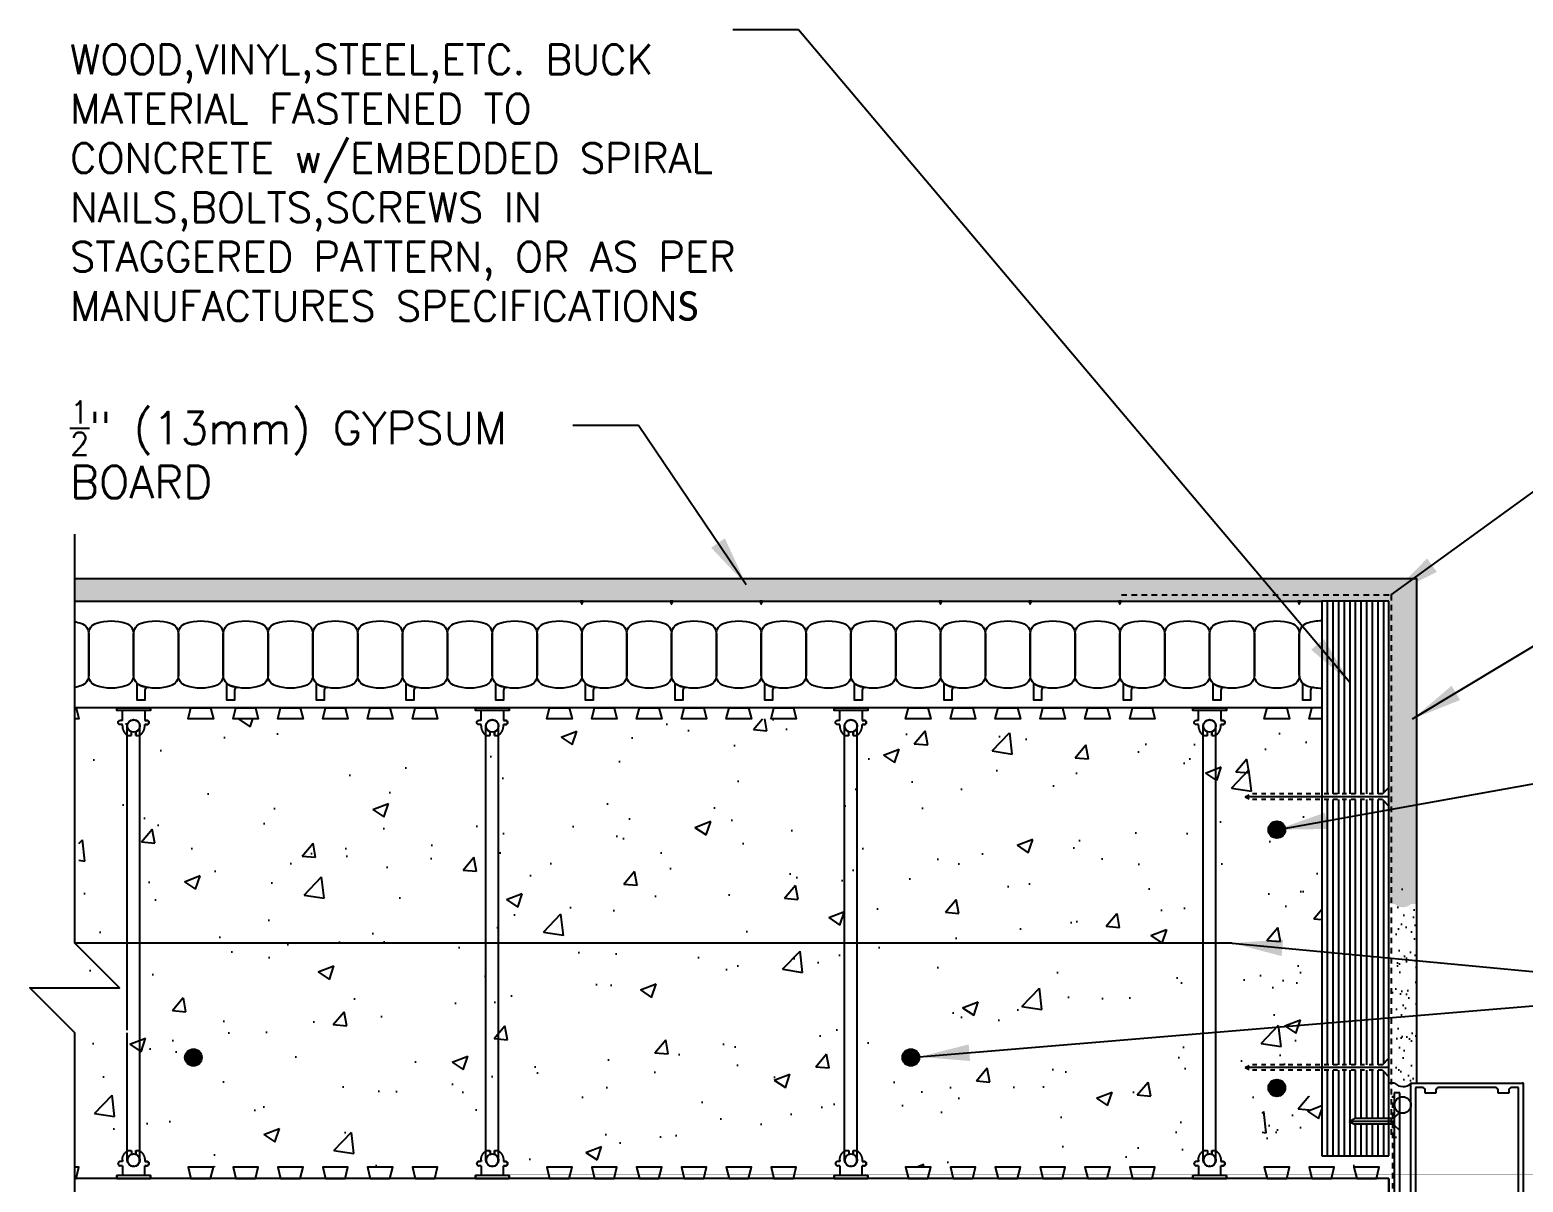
# Model space of a CAD drawing. Header units: inches. Extents: x 2954.3 to 3009, y 494.4 to 567.8.
# Drawn here: x 2954.32 to 2987.63, y 542.12 to 567.83 of the extents above; entities that cross this region are included whole.
import ezdxf

# ---------------------------------------------------------------- set-up
doc = ezdxf.new("R2010")
doc.units = ezdxf.units.IN
doc.header["$LTSCALE"] = 0.5
doc.header["$MEASUREMENT"] = 0
doc.linetypes.add('DASHED2', pattern=[0.375, 0.25, -0.125])
doc.linetypes.add('HIDDEN2', pattern=[0.1875, 0.125, -0.0625])
doc.layers.get('0').update_dxf_attribs({"linetype": 'CONTINUOUS'})
for name, color, linetype in [('HATCH', 12, 'CONTINUOUS'), ('LINE18', 9, 'CONTINUOUS'), ('line25', 2, 'CONTINUOUS'), ('LINE50', 5, 'CONTINUOUS'), ('LINE65', 3, 'CONTINUOUS'), ('LINE9', 9, 'CONTINUOUS'), ('TEXT', 4, 'CONTINUOUS')]:
    doc.layers.add(name, color=color, linetype=linetype)
doc.styles.add('DIM', font='romans.shx', dxfattribs={"width": 0.7})
doc.styles.get("Standard").update_dxf_attribs({"font": 'romans.shx'})
doc.dimstyles.new('ext_12', dxfattribs={"dimscale": 12, "dimtxt": 0.09375, "dimasz": 0.09375, "dimexe": 0.09375, "dimexo": 0.0625, "dimgap": 0.0625, "dimtad": 1, "dimdec": 1, "dimzin": 3, "dimdsep": 46, "dimlunit": 4, "dimtxsty": 'DIM', "dimcen": 0.09, "dimdle": 0.09375, "dimclrt": 4, "dimadec": 0, "dimazin": 0, "dimtfac": 1, "dimtdec": 1, "dimtmove": 2, "dimatfit": 3, "dimfxl": 0, "dimfrac": 2, "dimtolj": 1, "dimtzin": 0, "dimarcsym": 0})

# ---------------------------------------------------------------- blocks, each defined once
blk = doc.blocks.new('Connector')
blk.add_point((0.271, 0))
at = {"layer": 'LINE9'}
for p, q in [((0, 0.375), (0, -0.375)), ((0.062, -0.375), (0.062, 0.375)), ((0.281, 0.25), (0.062, 0.25))]:
    blk.add_line(p, q, dxfattribs=at)
for points, weights in [([(0.007, 0.375), (0.004, 0.375), (0, 0.375)], [1, 0.972587069138, 0.950305488115]), ([(0.327, 0.343), (0.308, 0.343), (0.281, 0.317), (0.281, 0.297)], [1, 0.85355339, 0.85355339, 1]), ([(0.328, 0.343), (0.327, 0.343), (0.327, 0.343)], [1, 0.70710678, 1]), ([(0.375, 0.297), (0.375, 0.317), (0.348, 0.343), (0.329, 0.343)], [1, 0.85355339, 0.85355339, 1]), ([(0.406, 0.25), (0.546, 0.25), (0.619, 0.131)], [0.958404415409, 0.794674173519, 0.864651571113]), ([(0.619, 0.052), (0.612, 0.049), (0.604, 0.049)], [0.83615024178, 0.892081430621, 1]), ([(0.281, -0.297), (0.281, -0.317), (0.308, -0.343), (0.327, -0.343)], [1, 0.85355339, 0.85355339, 1]), ([(0.327, -0.343), (0.281, -0.343), (0.281, -0.297)], [1, 0.70710678, 1]), ([(0.329, -0.343), (0.348, -0.343), (0.375, -0.317), (0.375, -0.297)], [1, 0.85355339, 0.85355339, 1]), ([(0.375, -0.297), (0.375, -0.343), (0.329, -0.343)], [1, 0.70710678, 1]), ([(0.619, -0.131), (0.546, -0.25), (0.406, -0.25)], [0.864651574428, 0.794674169686, 0.958404415195]), ([(0.604, -0.049), (0.612, -0.049), (0.619, -0.052)], [1, 0.89208144177, 0.836150253337]), ([(0, -0.375), (0.004, -0.375), (0.007, -0.375)], [0.950305488115, 0.972587069138, 1])]:
    blk.add_rational_spline(points, weights, degree=2, dxfattribs=at)
for points, degree in [([(0, 0.375), (0.002, 0.375), (0.005, 0.375), (0.007, 0.375)], 3), ([(0.007, 0.375), (0.021, 0.375), (0.051, 0.375), (0.062, 0.375), (0.062, 0.375)], 3), ([(0.327, 0.343), (0.327, 0.343), (0.328, 0.343), (0.328, 0.343)], 3), ([(0.328, 0.343), (0.329, 0.343), (0.329, 0.343), (0.329, 0.343)], 3), ([(0.281, 0.25), (0.281, 0.297)], 1), ([(0.375, 0.25), (0.375, 0.297)], 1), ([(0.406, 0.25), (0.375, 0.25)], 1), ([(0.406, 0.25), (0.406, 0.25)], 1), ([(0.406, 0.25), (0.406, 0.25)], 1), ([(0.406, 0.25), (0.406, 0.25)], 1), ([(0.406, 0.25), (0.406, 0.25)], 1), ([(0.406, 0.25), (0.406, 0.25)], 1), ([(0.406, 0.25), (0.406, 0.25)], 1), ([(0.406, 0.25), (0.406, 0.25)], 1), ([(0.406, 0.25), (0.406, 0.25)], 1), ([(0.406, 0.25), (0.406, 0.25)], 1), ([(0.406, 0.25), (0.406, 0.25)], 1), ([(0.406, 0.25), (0.406, 0.25)], 1), ([(0.406, 0.25), (0.406, 0.25)], 1), ([(0.406, 0.25), (0.406, 0.25)], 1), ([(0.406, 0.25), (0.406, 0.25)], 1), ([(0.406, 0.25), (0.406, 0.25)], 1), ([(0.406, 0.25), (0.406, 0.25)], 1), ([(0.406, 0.25), (0.406, 0.25)], 1), ([(0.406, 0.25), (0.406, 0.25)], 1), ([(0.406, 0.25), (0.406, 0.25)], 1), ([(0.406, 0.25), (0.406, 0.25)], 1), ([(0.406, 0.25), (0.406, 0.25)], 1), ([(0.406, 0.25), (0.406, 0.25)], 1), ([(0.406, 0.25), (0.406, 0.25)], 1), ([(0.406, 0.25), (0.406, 0.25)], 1), ([(0.604, 0.049), (0.532, 0.049)], 1), ([(0.532, 0.049), (0.532, 0.049)], 1), ([(0.532, 0.049), (0.532, 0.049)], 1), ([(0.532, 0.049), (0.532, 0.049)], 1), ([(0.532, 0.049), (0.532, 0.049)], 1), ([(0.532, 0.049), (0.532, 0.049)], 1), ([(0.532, 0.049), (0.532, 0.049)], 1), ([(0.532, 0.049), (0.532, 0.049)], 1), ([(0.532, 0.049), (0.532, 0.049)], 1), ([(0.532, 0.049), (0.532, 0.049)], 1), ([(0.532, 0.049), (0.532, 0.049)], 1), ([(0.604, 0.049), (0.609, 0.049), (0.614, 0.05), (0.619, 0.052)], 3), ([(0.604, 0.049), (0.604, 0.049)], 1), ([(0.604, 0.049), (0.604, 0.049)], 1), ([(0.604, 0.049), (0.604, 0.049)], 1), ([(0.604, 0.049), (0.604, 0.049)], 1), ([(0.619, 0.131), (0.619, 0.052)], 1), ([(0.619, 0.131), (0.619, 0.131)], 1), ([(0.619, 0.131), (0.619, 0.131)], 1), ([(0.619, 0.131), (0.619, 0.131)], 1), ([(0.619, 0.131), (0.619, 0.131)], 1), ([(0.062, -0.25), (0.281, -0.25)], 1), ([(0.281, -0.297), (0.281, -0.25)], 1), ([(0.281, -0.25), (0.281, -0.297)], 1), ([(0.375, -0.25), (0.375, -0.297)], 1), ([(0.375, -0.297), (0.375, -0.25)], 1), ([(0.406, -0.25), (0.375, -0.25)], 1), ([(0.406, -0.25), (0.406, -0.25)], 1), ([(0.406, -0.25), (0.406, -0.25)], 1), ([(0.406, -0.25), (0.406, -0.25)], 1), ([(0.406, -0.25), (0.406, -0.25)], 1), ([(0.406, -0.25), (0.406, -0.25)], 1), ([(0.406, -0.25), (0.406, -0.25)], 1), ([(0.406, -0.25), (0.406, -0.25)], 1), ([(0.406, -0.25), (0.406, -0.25)], 1), ([(0.406, -0.25), (0.406, -0.25)], 1), ([(0.406, -0.25), (0.406, -0.25)], 1), ([(0.406, -0.25), (0.406, -0.25)], 1), ([(0.532, -0.049), (0.604, -0.049)], 1), ([(0.604, -0.049), (0.58, -0.049), (0.556, -0.049), (0.532, -0.049)], 3), ([(0.532, -0.049), (0.532, -0.049)], 1), ([(0.532, -0.049), (0.532, -0.049)], 1), ([(0.532, -0.049), (0.532, -0.049)], 1), ([(0.532, -0.049), (0.532, -0.049)], 1), ([(0.619, -0.052), (0.614, -0.05), (0.609, -0.049), (0.604, -0.049)], 3), ([(0.604, -0.049), (0.604, -0.049)], 1), ([(0.604, -0.049), (0.604, -0.049)], 1), ([(0.604, -0.049), (0.604, -0.049)], 1), ([(0.604, -0.049), (0.604, -0.049)], 1), ([(0.604, -0.049), (0.604, -0.049)], 1), ([(0.604, -0.049), (0.604, -0.049)], 1), ([(0.604, -0.049), (0.604, -0.049)], 1), ([(0.604, -0.049), (0.604, -0.049)], 1), ([(0.619, -0.052), (0.619, -0.131)], 1), ([(0.619, -0.131), (0.619, -0.131)], 1), ([(0.619, -0.131), (0.619, -0.131)], 1), ([(0.619, -0.131), (0.619, -0.131)], 1), ([(0.619, -0.131), (0.619, -0.131)], 1), ([(0.007, -0.375), (0.005, -0.375), (0.002, -0.375), (0, -0.375)], 3), ([(0.062, -0.375), (0.062, -0.375), (0.051, -0.375), (0.021, -0.375), (0.007, -0.375)], 3), ([(0.328, -0.343), (0.328, -0.343), (0.327, -0.343), (0.327, -0.343)], 3), ([(0.329, -0.343), (0.329, -0.343), (0.329, -0.343), (0.328, -0.343)], 3)]:
    blk.add_open_spline(points, degree=degree, dxfattribs=at)
for points, weights, knots in [([(0.062, 0.375), (0.062, 0.375), (0.046, 0.375), (0.03, 0.375), (0.007, 0.375)], [0.868718858569, 0.861102746415, 1, 0.861102734288, 0.868718859898], [0, 0, 0, 0.5, 0.5, 1, 1, 1]), ([(0.532, 0.049), (0.472, 0.203), (0.333, 0.113), (0.157, 0), (0.333, -0.113), (0.472, -0.203), (0.532, -0.049)], [0.899508922286, 0.599718215298, 1, 0.54226024, 1, 0.599718224335, 0.899508908749], [0, 0, 0, 0.318112, 0.318112, 0.681888, 0.681888, 1, 1, 1]), ([(0.007, -0.375), (0.03, -0.375), (0.046, -0.375), (0.062, -0.375), (0.062, -0.375)], [0.868718859319, 0.861102739573, 1, 0.861102742958, 0.868718858948], [0, 0, 0, 0.5, 0.5, 1, 1, 1])]:
    blk.add_rational_spline(points, weights, degree=2, knots=knots, dxfattribs=at)

msp = doc.modelspace()

# ---------------------------------------------------------------- hatches: boundary and pattern name
at = {"layer": 'HATCH'}
h = msp.add_hatch(dxfattribs=at)
h.set_pattern_fill('AR-SAND', color=256, scale=0.25, style=0)
h.set_pattern_definition([(37.5, (8.2962, -5.36933), (-0.01574834, 0.48170594), [0, -0.38, 0, -0.425, 0, -0.40625]), (7.5, (8.2962, -5.3693), (0.44244418, 0.70553652), [0, -0.205, 0, -0.3425, 0, -0.13125]), (327.5, (7.9887, -5.36933), (0.778535465, 0.001414763), [0, -0.125, 0, -0.45, 0, -0.5875]), (317.5, (7.9887, -5.3693), (0.75153165, 0.21941889), [0, -0.0625, 0, -0.295, 0, -0.3375])])
h.paths.add_polyline_path([(2985.262, 555.581), (2985.007, 555.581), (2955.315, 555.581), (2955.315, 555.081), (2983.137, 555.081), (2984.637, 555.081), (2984.637, 548.331), (2984.762, 548.331, 0.406613), (2985.128, 548.328), (2985.128, 548.331), (2985.262, 548.331)])
h = msp.add_hatch(dxfattribs=at)
h.set_pattern_fill('AR-CONC', color=256, scale=0.5, style=0)
h.set_pattern_definition([(50, (-2.544, 27.8636), (3.586301, -0.3137607), [0.375, -4.125]), (355, (-2.544, 27.8636), (-0.6937567, 3.7609607), [0.3, -3.3]), (100.4514, (-2.245, 27.8374), (2.892547, 3.4471977), [0.318701, -3.5057106]), (46.1842, (-2.544, 28.8636), (5.336205, -0.827595), [0.5625, -6.1875]), (96.6356, (-2.0993, 28.7946), (4.6733135, 4.870589), [0.478051, -5.258565]), (351.1842, (-2.544, 28.8636), (4.67331, 4.870593), [0.45, -4.95]), (21, (-2.044, 28.6136), (2.9845353, -2.0130945), [0.375, -4.125]), (326, (-2.044, 28.6136), (1.2165767, 3.6257502), [0.3, -3.3]), (71.4514, (-1.7953, 28.4458), (4.201113, 1.6126525), [0.318701, -3.5057106]), (37.5, (-2.544, 27.8636), (0.0607993, 1.66446927), [0, -3.26, 0, -3.35, 0, -3.3125]), (7.5, (-2.544, 27.8636), (1.3153477, 1.9720586), [0, -1.91, 0, -3.185, 0, -1.2625]), (327.5, (-3.659, 27.8636), (2.6691122, -0.11277436), [0, -1.25, 0, -3.9, 0, -5.175]), (317.5, (-4.159, 27.8636), (2.9159308, 0.500525), [0, -1.625, 0, -2.59, 0, -3.675])])
h.paths.add_polyline_path([(2982.856, 552.456), (2955.418, 552.456), (2955.418, 542.456), (2982.856, 542.456)])
h = msp.add_hatch(dxfattribs=at)
h.set_pattern_fill('AR-CONC', color=256, scale=0.5, style=0)
h.set_pattern_definition([(50, (78.56, 91.645), (3.586301, -0.3137607), [0.375, -4.125]), (355, (78.56, 91.645), (-0.6937567, 3.7609607), [0.3, -3.3]), (100.4514, (78.859, 91.619), (2.892547, 3.4471977), [0.318701, -3.5057106]), (46.1842, (78.56, 92.645), (5.336205, -0.827595), [0.5625, -6.1875]), (96.6356, (79.005, 92.576), (4.6733135, 4.870589), [0.478051, -5.258565]), (351.1842, (78.56, 92.645), (4.67331, 4.870593), [0.45, -4.95]), (21, (79.06, 92.395), (2.9845353, -2.0130945), [0.375, -4.125]), (326, (79.06, 92.395), (1.2165767, 3.62575), [0.3, -3.3]), (71.4514, (79.309, 92.2273), (4.201113, 1.6126525), [0.318701, -3.5057106]), (37.5, (78.5601, 91.6451), (0.0607993, 1.66446927), [0, -3.26, 0, -3.35, 0, -3.3125]), (7.5, (78.5601, 91.6451), (1.3153477, 1.9720586), [0, -1.91, 0, -3.185, 0, -1.2625]), (327.5, (77.4451, 91.6451), (2.6691122, -0.11277436), [0, -1.25, 0, -3.9, 0, -5.175]), (317.5, (76.9451, 91.645), (2.9159308, 0.500525), [0, -1.625, 0, -2.59, 0, -3.675])])
h.paths.add_polyline_path([(2983.137, 542.706), (2983.137, 549.081), (2982.75, 549.081), (2982.75, 548.456), (2981.81, 548.456), (2981.81, 542.456), (2985.125, 542.456), (2985.125, 549.081), (2984.637, 549.081), (2984.637, 542.706)])
h = msp.add_hatch(dxfattribs=at)
h.set_pattern_fill('AR-SAND', color=256, scale=0.25, style=0)
h.set_pattern_definition([(37.5, (0, 0), (-0.01574834, 0.48170594), [0, -0.38, 0, -0.425, 0, -0.40625]), (7.5, (0, 0), (0.44244418, 0.70553652), [0, -0.205, 0, -0.3425, 0, -0.13125]), (327.5, (-0.3075, 0), (0.778535465, 0.001414763), [0, -0.125, 0, -0.45, 0, -0.5875]), (317.5, (-0.3075, 0), (0.75153165, 0.21941889), [0, -0.0625, 0, -0.295, 0, -0.3375])])
h.paths.add_polyline_path([(2985.262, 548.304), (2984.782, 548.304), (2984.782, 546.268), (2985.262, 546.268)])
h = msp.add_hatch(dxfattribs=at)
h.set_pattern_fill('AR-SAND', color=256, scale=0.25, style=0)
h.set_pattern_definition([(37.5, (-0.5369, 6.01523), (-0.01574834, 0.48170594), [0, -0.38, 0, -0.425, 0, -0.40625]), (7.5, (-0.5369, 6.0152), (0.44244418, 0.70553652), [0, -0.205, 0, -0.3425, 0, -0.13125]), (327.5, (-0.8444, 6.01523), (0.778535465, 0.001414763), [0, -0.125, 0, -0.45, 0, -0.5875]), (317.5, (-0.8444, 6.0152), (0.75153165, 0.21941889), [0, -0.0625, 0, -0.295, 0, -0.3375])])
h.paths.add_polyline_path([(2985.262, 546.294), (2984.782, 546.294), (2984.782, 544.313, 0.376662), (2985.128, 544.328), (2985.128, 544.331), (2985.262, 544.331)])
at = {"layer": 'LINE65'}
for points in [[(2982.322, 549.985, 1), (2981.947, 549.985, 1)], [(2958.159, 544.902, 1), (2957.784, 544.902, 1)], [(2974.159, 544.902, 1), (2973.784, 544.902, 1)], [(2982.322, 544.224, 1), (2981.947, 544.224, 1)]]:
    msp.add_hatch(color=256, dxfattribs=at).paths.add_polyline_path(points)

# ---------------------------------------------------------------- linework, layer by layer
at = {"layer": 'HATCH'}
for p, q in [((2983.262, 555.081), (2983.262, 550.782)), ((2983.387, 555.081), (2983.387, 550.782)), ((2983.512, 555.081), (2983.512, 550.782)), ((2983.637, 555.081), (2983.637, 550.782)), ((2983.762, 555.081), (2983.762, 550.782)), ((2984.012, 555.081), (2984.012, 550.782)), ((2984.137, 555.081), (2984.137, 550.782)), ((2984.262, 555.081), (2984.262, 550.782)), ((2984.387, 555.081), (2984.387, 550.782)), ((2984.512, 555.081), (2984.512, 550.801)), ((2984.637, 550.72), (2981.431, 550.72)), ((2983.262, 550.657), (2983.262, 544.742)), ((2983.387, 550.657), (2983.387, 544.742)), ((2983.512, 550.657), (2983.512, 544.742)), ((2983.637, 550.657), (2983.637, 544.742)), ((2983.762, 550.657), (2983.762, 544.742)), ((2984.012, 550.657), (2984.012, 544.742)), ((2984.137, 550.657), (2984.137, 544.742)), ((2984.262, 550.657), (2984.262, 544.742)), ((2984.387, 550.657), (2984.387, 544.742)), ((2984.512, 550.639), (2984.512, 544.761)), ((2984.637, 544.679), (2981.431, 544.679)), ((2983.262, 544.617), (2983.262, 542.706)), ((2983.387, 544.617), (2983.387, 542.706)), ((2983.512, 544.617), (2983.512, 542.706)), ((2983.637, 544.617), (2983.637, 542.706)), ((2983.762, 544.617), (2983.762, 543.483)), ((2984.012, 544.617), (2984.012, 543.541)), ((2984.137, 544.617), (2984.137, 543.541)), ((2984.262, 544.617), (2984.262, 543.541)), ((2984.387, 544.617), (2984.387, 543.541)), ((2984.512, 544.598), (2984.512, 543.541)), ((2984.752, 543.478), (2983.752, 543.478)), ((2983.762, 543.473), (2983.762, 542.706)), ((2984.012, 543.416), (2984.012, 542.706)), ((2984.137, 543.416), (2984.137, 542.706)), ((2984.262, 543.416), (2984.262, 542.706)), ((2984.387, 543.416), (2984.387, 542.706)), ((2984.512, 543.416), (2984.512, 542.706))]:
    msp.add_line(p, q, dxfattribs=at)
at = {"layer": 'HATCH', "color": 12}
msp.add_line((2987.628, 544.331), (2987.609, 544.331), dxfattribs=at)
at = {"layer": 'HATCH', "color": 6, "linetype": 'DASHED2'}
msp.add_line((2984.725, 539.727), (2984.725, 544.046), dxfattribs=at)
msp.add_lwpolyline([(2978.669, 555.226), (2984.688, 555.226), (2984.688, 543.122)], dxfattribs=at)
at = {"layer": 'LINE18'}
for p, q in [((2984.493, 550.782), (2984.637, 550.926)), ((2984.493, 550.657), (2984.637, 550.514)), ((2984.493, 544.742), (2984.637, 544.886)), ((2984.493, 544.617), (2984.637, 544.473)), ((2984.762, 544.331), (2984.637, 544.331))]:
    msp.add_line(p, q, dxfattribs=at)
at = {"layer": 'LINE18', "linetype": 'HIDDEN2'}
for p, q in [((2981.431, 550.72), (2981.55, 550.782)), ((2981.431, 550.72), (2981.55, 550.657)), ((2984.493, 550.782), (2981.55, 550.782)), ((2984.493, 550.657), (2981.55, 550.657)), ((2981.431, 544.679), (2981.55, 544.742)), ((2981.431, 544.679), (2981.55, 544.617)), ((2984.493, 544.742), (2981.55, 544.742)), ((2984.493, 544.617), (2981.55, 544.617))]:
    msp.add_line(p, q, dxfattribs=at)
at = {"layer": 'LINE18'}
msp.add_lwpolyline([(2955.325, 534.331), (2955.325, 545.456), (2954.325, 546.456), (2956.325, 546.456), (2955.325, 547.456), (2955.325, 556.581)], dxfattribs=at)
at = {"layer": 'line25'}
for p, q in [((2984.637, 555.081), (2983.137, 555.081)), ((2983.137, 555.081), (2983.137, 542.706)), ((2983.887, 555.081), (2983.887, 550.782)), ((2984.637, 542.706), (2984.637, 555.081)), ((2983.137, 552.706), (2955.325, 552.706)), ((2983.887, 550.657), (2983.887, 544.742)), ((2983.887, 544.617), (2983.887, 543.541)), ((2983.887, 543.416), (2983.887, 542.706)), ((2983.137, 542.706), (2984.637, 542.706)), ((2984.637, 542.206), (2955.325, 542.206))]:
    msp.add_line(p, q, dxfattribs=at)
for points in [[(2955.325, 552.706), (2955.356, 552.706), (2955.418, 552.456), (2955.325, 552.456)], [(2983.137, 552.456), (2982.856, 552.456), (2982.918, 552.706)], [(2955.325, 542.206), (2955.356, 542.206), (2955.418, 542.456), (2955.325, 542.456)]]:
    msp.add_lwpolyline(points, dxfattribs=at)
for points in [[(2958.356, 552.706), (2958.418, 552.456), (2957.856, 552.456), (2957.918, 552.706)], [(2959.356, 552.706), (2959.418, 552.456), (2958.856, 552.456), (2958.918, 552.706)], [(2960.356, 552.706), (2960.418, 552.456), (2959.856, 552.456), (2959.918, 552.706)], [(2961.356, 552.706), (2961.418, 552.456), (2960.856, 552.456), (2960.918, 552.706)], [(2962.356, 552.706), (2962.418, 552.456), (2961.856, 552.456), (2961.918, 552.706)], [(2963.356, 552.706), (2963.418, 552.456), (2962.856, 552.456), (2962.918, 552.706)], [(2966.356, 552.706), (2966.418, 552.456), (2965.856, 552.456), (2965.918, 552.706)], [(2967.356, 552.706), (2967.418, 552.456), (2966.856, 552.456), (2966.918, 552.706)], [(2968.356, 552.706), (2968.418, 552.456), (2967.856, 552.456), (2967.918, 552.706)], [(2969.356, 552.706), (2969.418, 552.456), (2968.856, 552.456), (2968.918, 552.706)], [(2970.356, 552.706), (2970.418, 552.456), (2969.856, 552.456), (2969.918, 552.706)], [(2971.356, 552.706), (2971.418, 552.456), (2970.856, 552.456), (2970.918, 552.706)], [(2974.356, 552.706), (2974.418, 552.456), (2973.856, 552.456), (2973.918, 552.706)], [(2975.356, 552.706), (2975.418, 552.456), (2974.856, 552.456), (2974.918, 552.706)], [(2976.356, 552.706), (2976.418, 552.456), (2975.856, 552.456), (2975.918, 552.706)], [(2977.356, 552.706), (2977.418, 552.456), (2976.856, 552.456), (2976.918, 552.706)], [(2978.356, 552.706), (2978.418, 552.456), (2977.856, 552.456), (2977.918, 552.706)], [(2979.356, 552.706), (2979.418, 552.456), (2978.856, 552.456), (2978.918, 552.706)], [(2982.356, 552.706), (2982.418, 552.456), (2981.856, 552.456), (2981.918, 552.706)], [(2958.356, 542.206), (2958.418, 542.456), (2957.856, 542.456), (2957.918, 542.206)], [(2959.356, 542.206), (2959.418, 542.456), (2958.856, 542.456), (2958.918, 542.206)], [(2960.356, 542.206), (2960.418, 542.456), (2959.856, 542.456), (2959.918, 542.206)], [(2961.356, 542.206), (2961.418, 542.456), (2960.856, 542.456), (2960.918, 542.206)], [(2962.356, 542.206), (2962.418, 542.456), (2961.856, 542.456), (2961.918, 542.206)], [(2963.356, 542.206), (2963.418, 542.456), (2962.856, 542.456), (2962.918, 542.206)], [(2966.356, 542.206), (2966.418, 542.456), (2965.856, 542.456), (2965.918, 542.206)], [(2967.356, 542.206), (2967.418, 542.456), (2966.856, 542.456), (2966.918, 542.206)], [(2968.356, 542.206), (2968.418, 542.456), (2967.856, 542.456), (2967.918, 542.206)], [(2969.356, 542.206), (2969.418, 542.456), (2968.856, 542.456), (2968.918, 542.206)], [(2970.356, 542.206), (2970.418, 542.456), (2969.856, 542.456), (2969.918, 542.206)], [(2971.356, 542.206), (2971.418, 542.456), (2970.856, 542.456), (2970.918, 542.206)], [(2974.356, 542.206), (2974.418, 542.456), (2973.856, 542.456), (2973.918, 542.206)], [(2975.356, 542.206), (2975.418, 542.456), (2974.856, 542.456), (2974.918, 542.206)], [(2976.356, 542.206), (2976.418, 542.456), (2975.856, 542.456), (2975.918, 542.206)], [(2977.356, 542.206), (2977.418, 542.456), (2976.856, 542.456), (2976.918, 542.206)], [(2978.356, 542.206), (2978.418, 542.456), (2977.856, 542.456), (2977.918, 542.206)], [(2979.356, 542.206), (2979.418, 542.456), (2978.856, 542.456), (2978.918, 542.206)], [(2982.356, 542.206), (2982.418, 542.456), (2981.856, 542.456), (2981.918, 542.206)], [(2983.356, 542.206), (2983.418, 542.456), (2982.856, 542.456), (2982.918, 542.206)], [(2984.356, 542.206), (2984.418, 542.456), (2983.856, 542.456), (2983.918, 542.206)]]:
    msp.add_lwpolyline(points, close=True, dxfattribs=at)
at = {"layer": 'LINE50'}
for p, q in [((2955.325, 555.081), (2983.137, 555.081)), ((2984.637, 542.206), (2984.637, 539.831)), ((2984.637, 539.831), (2984.637, 542.206))]:
    msp.add_line(p, q, dxfattribs=at)
at = {"layer": 'LINE65'}
msp.add_line((2981.14, 547.456), (2955.325, 547.456), dxfattribs=at)
for centre in [(2982.135, 549.985), (2957.972, 544.902), (2973.972, 544.902), (2982.135, 544.224)]:
    msp.add_circle(centre, 0.188, dxfattribs=at)
at = {"layer": 'LINE9'}
for p, q in [((2982.637, 553.433), (2982.637, 554.355)), ((2956.497, 545.722), (2956.497, 552.3)), ((2956.778, 545.722), (2956.778, 552.3)), ((2964.497, 545.722), (2964.497, 552.3)), ((2964.778, 545.722), (2964.778, 552.3)), ((2972.497, 542.612), (2972.497, 552.3)), ((2972.778, 542.612), (2972.778, 552.3)), ((2980.497, 542.612), (2980.497, 552.3)), ((2980.778, 542.612), (2980.778, 552.3)), ((2956.497, 545.513), (2956.497, 545.722)), ((2956.778, 542.612), (2956.778, 545.722)), ((2964.497, 542.612), (2964.497, 545.722)), ((2964.778, 542.612), (2964.778, 545.722)), ((2956.497, 544.456), (2956.497, 545.456)), ((2956.497, 542.612), (2956.497, 544.456)), ((2984.877, 544.115), (2984.752, 544.115)), ((2984.752, 544.115), (2984.752, 540.456)), ((2984.877, 540.581), (2984.877, 544.115)), ((2984.752, 543.559), (2984.877, 543.684)), ((2983.752, 543.478), (2983.872, 543.541)), ((2983.752, 543.478), (2983.872, 543.416)), ((2984.752, 543.541), (2983.872, 543.541)), ((2984.752, 543.416), (2983.872, 543.416)), ((2984.752, 543.397), (2984.877, 543.272))]:
    msp.add_line(p, q, dxfattribs=at)
at = {"layer": 'LINE9', "color": 9}
for p, q in [((2985.228, 544.231), (2985.228, 540.861)), ((2985.388, 544.231), (2985.228, 544.231)), ((2987.013, 544.231), (2985.743, 544.231)), ((2987.528, 544.231), (2987.368, 544.231)), ((2987.528, 540.861), (2987.528, 544.231)), ((2985.448, 544.111), (2985.448, 544.171)), ((2985.683, 544.111), (2985.448, 544.111)), ((2985.683, 544.171), (2985.683, 544.111)), ((2987.073, 544.111), (2987.073, 544.171)), ((2987.308, 544.111), (2987.073, 544.111)), ((2987.308, 544.171), (2987.308, 544.111))]:
    msp.add_line(p, q, dxfattribs=at)
at = {"layer": 'LINE9', "flags": 128}
msp.add_lwpolyline([(2985.262, 544.331), (2985.262, 555.581), (2985.007, 555.581), (2955.325, 555.581)], dxfattribs=at)
at = {"layer": 'LINE9'}
for points in [[(2966.606, 555.081), (2966.637, 555.017), (2966.668, 555.081)], [(2968.606, 555.081), (2968.637, 555.017), (2968.668, 555.081)], [(2970.606, 555.081), (2970.637, 555.017), (2970.668, 555.081)], [(2974.606, 555.081), (2974.637, 555.017), (2974.668, 555.081)], [(2976.606, 555.081), (2976.637, 555.017), (2976.668, 555.081)], [(2978.606, 555.081), (2978.637, 555.017), (2978.668, 555.081)], [(2982.606, 555.081), (2982.637, 555.017), (2982.668, 555.081)]]:
    msp.add_lwpolyline(points, close=True, dxfattribs=at)
msp.add_lwpolyline([(2955.325, 554.627, -0.03389), (2955.464, 554.592, -0.325305), (2955.637, 554.355), (2955.637, 553.433, -0.325305), (2955.464, 553.195, -0.03389), (2955.325, 553.161)], format="xyb", dxfattribs=at)
for points in [[(2956.464, 553.195, -0.157671), (2955.81, 553.195, -0.325305), (2955.637, 553.433), (2955.637, 554.355, -0.325305), (2955.81, 554.592, -0.157671), (2956.464, 554.592, -0.325305), (2956.637, 554.355), (2956.637, 553.433, -0.325305)], [(2957.464, 553.195, -0.157671), (2956.81, 553.195, -0.325305), (2956.637, 553.433), (2956.637, 554.355, -0.325305), (2956.81, 554.592, -0.157671), (2957.464, 554.592, -0.325305), (2957.637, 554.355), (2957.637, 553.433, -0.325305)], [(2958.464, 553.195, -0.157671), (2957.81, 553.195, -0.325305), (2957.637, 553.433), (2957.637, 554.355, -0.325305), (2957.81, 554.592, -0.157671), (2958.464, 554.592, -0.325305), (2958.637, 554.355), (2958.637, 553.433, -0.325305)], [(2959.464, 553.195, -0.157671), (2958.81, 553.195, -0.325305), (2958.637, 553.433), (2958.637, 554.355, -0.325305), (2958.81, 554.592, -0.157671), (2959.464, 554.592, -0.325305), (2959.637, 554.355), (2959.637, 553.433, -0.325305)], [(2960.464, 553.195, -0.157671), (2959.81, 553.195, -0.325305), (2959.637, 553.433), (2959.637, 554.355, -0.325305), (2959.81, 554.592, -0.157671), (2960.464, 554.592, -0.325305), (2960.637, 554.355), (2960.637, 553.433, -0.325305)], [(2961.464, 553.195, -0.157671), (2960.81, 553.195, -0.325305), (2960.637, 553.433), (2960.637, 554.355, -0.325305), (2960.81, 554.592, -0.157671), (2961.464, 554.592, -0.325305), (2961.637, 554.355), (2961.637, 553.433, -0.325305)], [(2962.464, 553.195, -0.157671), (2961.81, 553.195, -0.325305), (2961.637, 553.433), (2961.637, 554.355, -0.325305), (2961.81, 554.592, -0.157671), (2962.464, 554.592, -0.325305), (2962.637, 554.355), (2962.637, 553.433, -0.325305)], [(2963.464, 553.195, -0.157671), (2962.81, 553.195, -0.325305), (2962.637, 553.433), (2962.637, 554.355, -0.325305), (2962.81, 554.592, -0.157671), (2963.464, 554.592, -0.325305), (2963.637, 554.355), (2963.637, 553.433, -0.325305)], [(2964.464, 553.195, -0.157671), (2963.81, 553.195, -0.325305), (2963.637, 553.433), (2963.637, 554.355, -0.325305), (2963.81, 554.592, -0.157671), (2964.464, 554.592, -0.325305), (2964.637, 554.355), (2964.637, 553.433, -0.325305)], [(2965.464, 553.195, -0.157671), (2964.81, 553.195, -0.325305), (2964.637, 553.433), (2964.637, 554.355, -0.325305), (2964.81, 554.592, -0.157671), (2965.464, 554.592, -0.325305), (2965.637, 554.355), (2965.637, 553.433, -0.325305)], [(2966.464, 553.195, -0.157671), (2965.81, 553.195, -0.325305), (2965.637, 553.433), (2965.637, 554.355, -0.325305), (2965.81, 554.592, -0.157671), (2966.464, 554.592, -0.325305), (2966.637, 554.355), (2966.637, 553.433, -0.325305)], [(2967.464, 553.195, -0.157671), (2966.81, 553.195, -0.325305), (2966.637, 553.433), (2966.637, 554.355, -0.325305), (2966.81, 554.592, -0.157671), (2967.464, 554.592, -0.325305), (2967.637, 554.355), (2967.637, 553.433, -0.325305)], [(2968.464, 553.195, -0.157671), (2967.81, 553.195, -0.325305), (2967.637, 553.433), (2967.637, 554.355, -0.325305), (2967.81, 554.592, -0.157671), (2968.464, 554.592, -0.325305), (2968.637, 554.355), (2968.637, 553.433, -0.325305)], [(2969.464, 553.195, -0.157671), (2968.81, 553.195, -0.325305), (2968.637, 553.433), (2968.637, 554.355, -0.325305), (2968.81, 554.592, -0.157671), (2969.464, 554.592, -0.325305), (2969.637, 554.355), (2969.637, 553.433, -0.325305)], [(2970.464, 553.195, -0.157671), (2969.81, 553.195, -0.325305), (2969.637, 553.433), (2969.637, 554.355, -0.325305), (2969.81, 554.592, -0.157671), (2970.464, 554.592, -0.325305), (2970.637, 554.355), (2970.637, 553.433, -0.325305)], [(2971.464, 553.195, -0.157671), (2970.81, 553.195, -0.325305), (2970.637, 553.433), (2970.637, 554.355, -0.325305), (2970.81, 554.592, -0.157671), (2971.464, 554.592, -0.325305), (2971.637, 554.355), (2971.637, 553.433, -0.325305)], [(2972.464, 553.195, -0.157671), (2971.81, 553.195, -0.325305), (2971.637, 553.433), (2971.637, 554.355, -0.325305), (2971.81, 554.592, -0.157671), (2972.464, 554.592, -0.325305), (2972.637, 554.355), (2972.637, 553.433, -0.325305)], [(2973.464, 553.195, -0.157671), (2972.81, 553.195, -0.325305), (2972.637, 553.433), (2972.637, 554.355, -0.325305), (2972.81, 554.592, -0.157671), (2973.464, 554.592, -0.325305), (2973.637, 554.355), (2973.637, 553.433, -0.325305)], [(2974.464, 553.195, -0.157671), (2973.81, 553.195, -0.325305), (2973.637, 553.433), (2973.637, 554.355, -0.325305), (2973.81, 554.592, -0.157671), (2974.464, 554.592, -0.325305), (2974.637, 554.355), (2974.637, 553.433, -0.325305)], [(2975.464, 553.195, -0.157671), (2974.81, 553.195, -0.325305), (2974.637, 553.433), (2974.637, 554.355, -0.325305), (2974.81, 554.592, -0.157671), (2975.464, 554.592, -0.325305), (2975.637, 554.355), (2975.637, 553.433, -0.325305)], [(2976.464, 553.195, -0.157671), (2975.81, 553.195, -0.325305), (2975.637, 553.433), (2975.637, 554.355, -0.325305), (2975.81, 554.592, -0.157671), (2976.464, 554.592, -0.325305), (2976.637, 554.355), (2976.637, 553.433, -0.325305)], [(2977.464, 553.195, -0.157671), (2976.81, 553.195, -0.325305), (2976.637, 553.433), (2976.637, 554.355, -0.325305), (2976.81, 554.592, -0.157671), (2977.464, 554.592, -0.325305), (2977.637, 554.355), (2977.637, 553.433, -0.325305)], [(2978.464, 553.195, -0.157671), (2977.81, 553.195, -0.325305), (2977.637, 553.433), (2977.637, 554.355, -0.325305), (2977.81, 554.592, -0.157671), (2978.464, 554.592, -0.325305), (2978.637, 554.355), (2978.637, 553.433, -0.325305)], [(2979.464, 553.195, -0.157671), (2978.81, 553.195, -0.325305), (2978.637, 553.433), (2978.637, 554.355, -0.325305), (2978.81, 554.592, -0.157671), (2979.464, 554.592, -0.325305), (2979.637, 554.355), (2979.637, 553.433, -0.325305)], [(2980.464, 553.195, -0.157671), (2979.81, 553.195, -0.325305), (2979.637, 553.433), (2979.637, 554.355, -0.325305), (2979.81, 554.592, -0.157671), (2980.464, 554.592, -0.325305), (2980.637, 554.355), (2980.637, 553.433, -0.325305)], [(2981.464, 553.195, -0.157671), (2980.81, 553.195, -0.325305), (2980.637, 553.433), (2980.637, 554.355, -0.325305), (2980.81, 554.592, -0.157671), (2981.464, 554.592, -0.325305), (2981.637, 554.355), (2981.637, 553.433, -0.325305)], [(2982.464, 553.195, -0.157671), (2981.81, 553.195, -0.325305), (2981.637, 553.433), (2981.637, 554.355, -0.325305), (2981.81, 554.592, -0.157671), (2982.464, 554.592, -0.325305), (2982.637, 554.355), (2982.637, 553.433, -0.325305)], [(2956.81, 553.195, 0.037267), (2956.964, 553.158, 0.463036), (2956.891, 553.096), (2956.891, 552.875), (2956.72, 552.875), (2956.72, 553.221, 0.189002), (2956.704, 553.263, 0.128407)], [(2958.81, 553.195, 0.037267), (2958.964, 553.158, 0.463036), (2958.891, 553.096), (2958.891, 552.875), (2958.72, 552.875), (2958.72, 553.221, 0.189002), (2958.704, 553.263, 0.128407)], [(2960.81, 553.195, 0.037267), (2960.964, 553.158, 0.463036), (2960.891, 553.096), (2960.891, 552.875), (2960.72, 552.875), (2960.72, 553.221, 0.189002), (2960.704, 553.263, 0.128407)], [(2962.81, 553.195, 0.037267), (2962.964, 553.158, 0.463036), (2962.891, 553.096), (2962.891, 552.875), (2962.72, 552.875), (2962.72, 553.221, 0.189002), (2962.704, 553.263, 0.128407)], [(2964.81, 553.195, 0.037267), (2964.964, 553.158, 0.463036), (2964.891, 553.096), (2964.891, 552.875), (2964.72, 552.875), (2964.72, 553.221, 0.189002), (2964.704, 553.263, 0.128407)], [(2966.81, 553.195, 0.037267), (2966.964, 553.158, 0.463036), (2966.891, 553.096), (2966.891, 552.875), (2966.72, 552.875), (2966.72, 553.221, 0.189002), (2966.704, 553.263, 0.128407)], [(2968.81, 553.195, 0.037267), (2968.964, 553.158, 0.463036), (2968.891, 553.096), (2968.891, 552.875), (2968.72, 552.875), (2968.72, 553.221, 0.189002), (2968.704, 553.263, 0.128407)], [(2970.81, 553.195, 0.037267), (2970.964, 553.158, 0.463036), (2970.891, 553.096), (2970.891, 552.875), (2970.72, 552.875), (2970.72, 553.221, 0.189002), (2970.704, 553.263, 0.128407)], [(2972.81, 553.195, 0.037267), (2972.964, 553.158, 0.463036), (2972.891, 553.096), (2972.891, 552.875), (2972.72, 552.875), (2972.72, 553.221, 0.189002), (2972.704, 553.263, 0.128407)], [(2974.81, 553.195, 0.037267), (2974.964, 553.158, 0.463036), (2974.891, 553.096), (2974.891, 552.875), (2974.72, 552.875), (2974.72, 553.221, 0.189002), (2974.704, 553.263, 0.128407)], [(2976.81, 553.195, 0.037267), (2976.964, 553.158, 0.463036), (2976.891, 553.096), (2976.891, 552.875), (2976.72, 552.875), (2976.72, 553.221, 0.189002), (2976.704, 553.263, 0.128407)], [(2978.81, 553.195, 0.037267), (2978.964, 553.158, 0.463036), (2978.891, 553.096), (2978.891, 552.875), (2978.72, 552.875), (2978.72, 553.221, 0.189002), (2978.704, 553.263, 0.128407)], [(2980.81, 553.195, 0.037267), (2980.964, 553.158, 0.463036), (2980.891, 553.096), (2980.891, 552.875), (2980.72, 552.875), (2980.72, 553.221, 0.189002), (2980.704, 553.263, 0.128407)], [(2982.81, 553.195, 0.037267), (2982.964, 553.158, 0.463036), (2982.891, 553.096), (2982.891, 552.875), (2982.72, 552.875), (2982.72, 553.221, 0.189002), (2982.704, 553.263, 0.128407)]]:
    msp.add_lwpolyline(points, format="xyb", close=True, dxfattribs=at)
at = {"layer": 'LINE9', "color": 9}
msp.add_lwpolyline([(2985.128, 540.601), (2985.128, 544.331), (2987.628, 544.331), (2987.628, 540.601, -0.414214)], format="xyb", dxfattribs=at)
at = {"layer": 'LINE9'}
for centre in [(2956.637, 552.3), (2964.637, 552.3), (2972.637, 552.3), (2980.637, 552.3), (2956.637, 542.612), (2964.637, 542.612), (2972.637, 542.612), (2980.637, 542.612)]:
    msp.add_circle(centre, 0.141, dxfattribs=at)
at = {"layer": 'LINE9', "color": 9}
msp.add_circle((2984.945, 543.844), 0.183, dxfattribs=at)
at = {"layer": 'LINE9'}
for centre, radius, start, end in [((2982.887, 554.355), 0.25, 107.9202, 180), ((2983.137, 553.581), 1.063, 90, 107.9202), ((2982.887, 553.433), 0.25, 180, 252.0798), ((2983.137, 554.206), 1.062, 252.0798, 270)]:
    msp.add_arc(centre, radius, start, end, dxfattribs=at)
at = {"layer": 'LINE9', "color": 9}
for centre, radius, start, end in [((2984.947, 544.517), 0.262, 225.1394, 313.6487), ((2985.388, 544.171), 0.06, 0, 90), ((2985.743, 544.171), 0.06, 90, 180), ((2987.013, 544.171), 0.06, 0, 90), ((2987.368, 544.171), 0.06, 90, 180)]:
    msp.add_arc(centre, radius, start, end, dxfattribs=at)

# ---------------------------------------------------------------- block references
at = {"xscale": -1, "rotation": 90}
for p in [(2956.637, 552.706), (2964.637, 552.706), (2972.637, 552.706), (2980.637, 552.706)]:
    msp.add_blockref('Connector', p, dxfattribs=at)
at = {"rotation": 90}
for p in [(2972.637, 542.207), (2980.637, 542.207)]:
    msp.add_blockref('Connector', p, dxfattribs=at)
at = {"layer": 'LINE9', "rotation": 90}
for p in [(2956.637, 542.207), (2964.637, 542.207)]:
    msp.add_blockref('Connector', p, dxfattribs=at)

# ---------------------------------------------------------------- texts
at = {"layer": 'TEXT', "char_height": 0.72, "attachment_point": 4}
for s, insert, width in [('{\\H0.9167x;WOOD,VINYL,STEEL,ETC. BUCK MATERIAL FASTENED TO CONCRETE w/EMBEDDED SPIRAL NAILS,BOLTS,SCREWS IN STAGGERED PATTERN, OR AS PER MANUFACTURES SPECIFICATION\\fCalibri|b0|i0|c0|p34;S}', (2955.219, 564.416), 14.97902), ('\\A1;{\\H0.7x;\\S1/2;}" (13mm) GYPSUM BOARD', (2955.219, 558.466), 10.95723)]:
    msp.add_mtext(s, dxfattribs=dict(at, insert=insert, width=width))

# ---------------------------------------------------------------- leaders
at = {"layer": 'TEXT'}
for points in [[(2983.77, 553.26), (2971.467, 567.831), (2970.002, 567.831)], [(2984.686, 555.226), (2992.167, 560.647), (2994.764, 560.647)], [(2970.304, 555.45), (2967.9, 559), (2966.435, 559)], [(2985.166, 552.456), (2992.694, 557.003), (2994.839, 557.003)], [(2982.135, 549.985), (2997.017, 552.661), (3004.141, 552.661)], [(2981.14, 547.456), (2992.161, 546.411)], [(2974.158, 544.917), (2992.161, 546.411), (3001.641, 546.411)]]:
    msp.add_leader(points, dimstyle='ext_12', override={"dimgap": 0.0625, "dimtad": 0}, dxfattribs=at)

doc.saveas('drawing.dxf')
